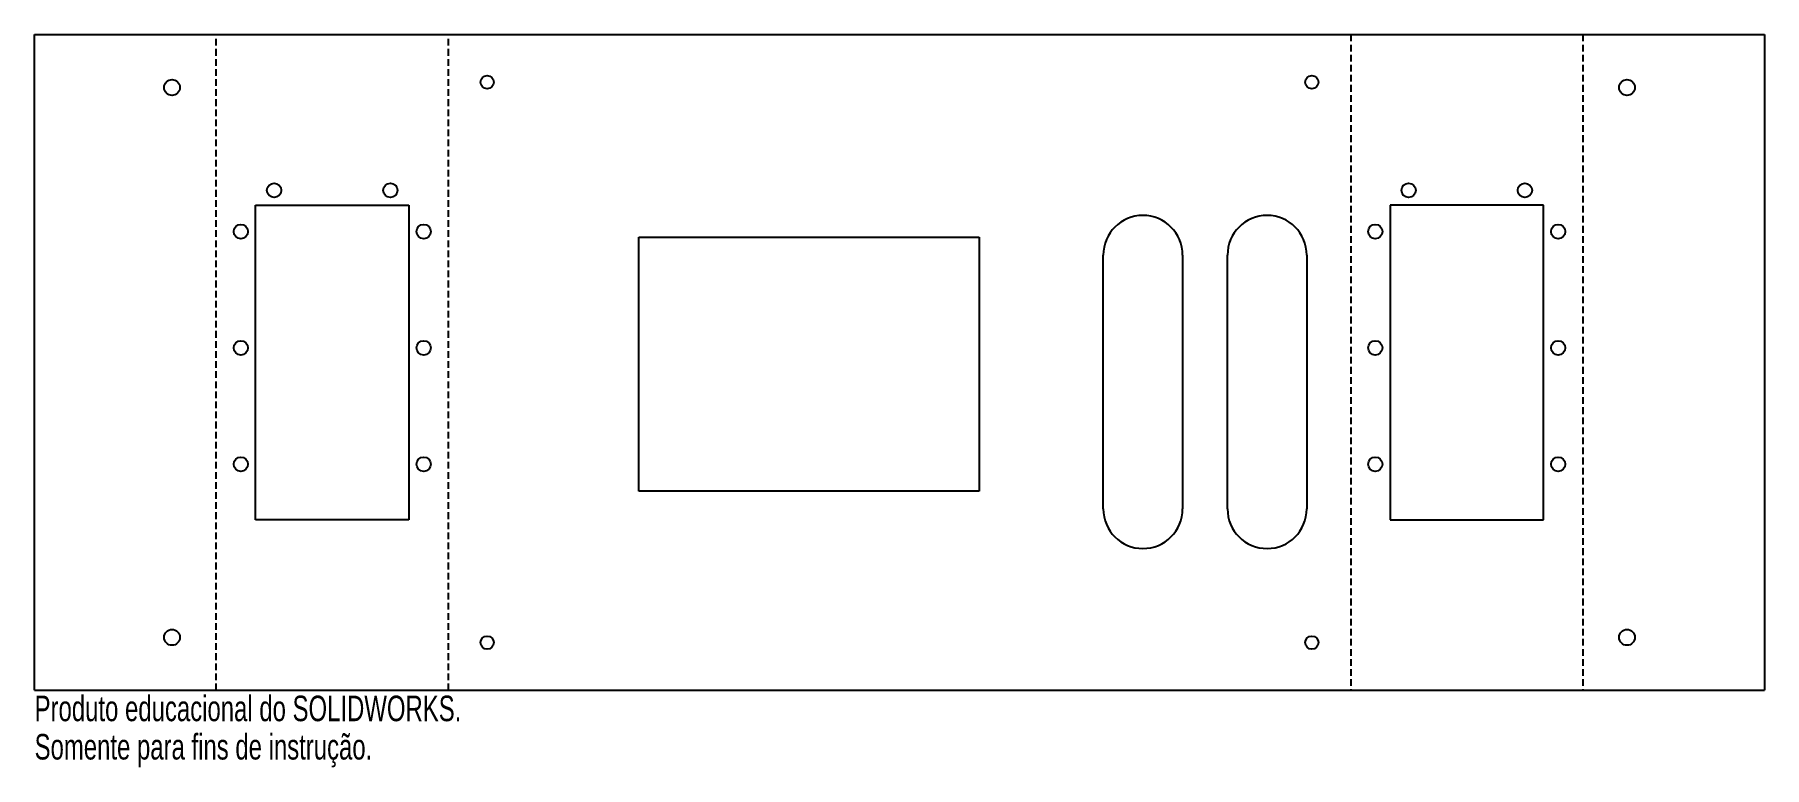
# Model space of a CAD drawing. Header units: millimetres. Extents: x -151 to 177, y -15 to 124.
import ezdxf

# ---------------------------------------------------------------- set-up
doc = ezdxf.new("R2010")
doc.units = ezdxf.units.MM
doc.linetypes.add('HIDDEN', pattern=[1.905, 1.27, -0.635])
doc.styles.add('SLDTEXTSTYLE0', font='TXT', dxfattribs={"width": 0.7})

msp = doc.modelspace()

# ---------------------------------------------------------------- linework, layer by layer
at = {"color": 7, "linetype": 'Continuous', "lineweight": 25}
for p, q in [((-150.56, 0), (-150.56, 124)), ((-150.56, 124), (176.69, 124)), ((176.69, 124), (176.69, 0)), ((-108.75, 91.75), (-79.75, 91.75)), ((-108.75, 32.25), (-108.75, 91.75)), ((-79.75, 91.75), (-79.75, 32.25)), ((134.87, 91.75), (105.87, 91.75)), ((105.87, 91.75), (105.87, 32.25)), ((134.87, 32.25), (134.87, 91.75)), ((-36.24, 37.66), (-36.24, 85.66)), ((-36.24, 85.66), (28.11, 85.66)), ((28.11, 85.66), (28.11, 37.66)), ((51.61, 34.3), (51.61, 82.3)), ((66.61, 82.3), (66.61, 34.3)), ((75.11, 34.3), (75.11, 82.3)), ((90.11, 82.3), (90.11, 34.3)), ((28.11, 37.66), (-36.24, 37.66)), ((-79.75, 32.25), (-108.75, 32.25)), ((105.87, 32.25), (134.87, 32.25)), ((-150.56, 0), (176.69, 0))]:
    msp.add_line(p, q, dxfattribs=at)
at = {"color": 7, "linetype": 'HIDDEN'}
for p, q in [((-116.21, 0), (-116.21, 124)), ((-72.29, 0), (-72.29, 124)), ((98.42, 124), (98.42, 0)), ((142.33, 124), (142.33, 0))]:
    msp.add_line(p, q, dxfattribs=at)
at = {"color": 7, "linetype": 'Continuous', "lineweight": 25}
for centre, radius in [((-124.56, 114), 1.5), ((-64.94, 115), 1.25), ((91.06, 115), 1.25), ((150.69, 114), 1.5), ((-105.25, 94.55), 1.35), ((-83.25, 94.55), 1.35), ((109.37, 94.55), 1.35), ((131.37, 94.55), 1.35), ((-111.55, 86.75), 1.35), ((-76.95, 86.75), 1.35), ((103.07, 86.75), 1.35), ((137.67, 86.75), 1.35), ((-111.55, 64.75), 1.35), ((-76.95, 64.75), 1.35), ((103.07, 64.75), 1.35), ((137.67, 64.75), 1.35), ((-111.55, 42.75), 1.35), ((-76.95, 42.75), 1.35), ((103.07, 42.75), 1.35), ((137.67, 42.75), 1.35), ((-124.56, 10), 1.5), ((-64.94, 9), 1.25), ((91.06, 9), 1.25), ((150.69, 10), 1.5)]:
    msp.add_circle(centre, radius, dxfattribs=at)
for centre, start, end in [((59.11, 82.3), 0, 180), ((82.61, 82.3), 0, 180), ((59.11, 34.3), 180, 0), ((82.61, 34.3), 180, 0)]:
    msp.add_arc(centre, 7.5, start, end, dxfattribs=at)

# ---------------------------------------------------------------- texts
at = {"color": 7, "linetype": 'Continuous', "char_height": 4.8336, "attachment_point": 1, "style": 'SLDTEXTSTYLE0'}
for s, insert in [('Produto educacional do SOLIDWORKS.', (-150.56, -1.02)), ('Somente para fins de instrução.', (-150.56, -8.27))]:
    msp.add_mtext(s, dxfattribs=dict(at, insert=insert))

doc.saveas('drawing.dxf')
